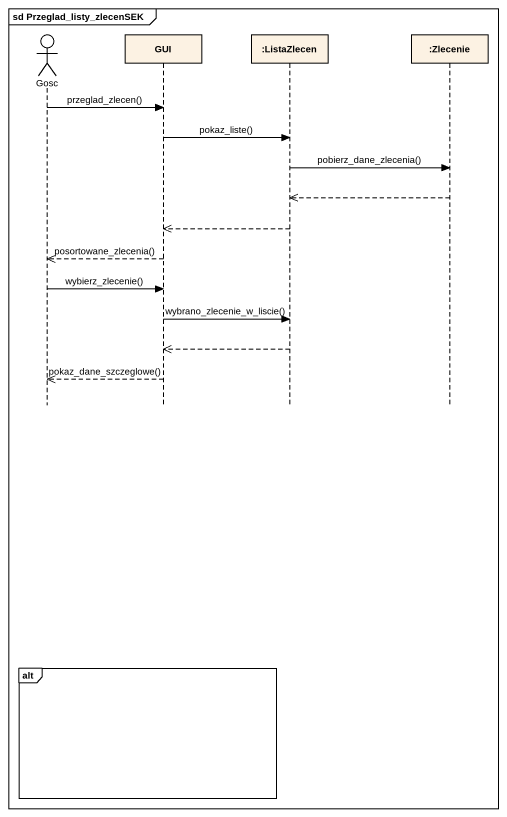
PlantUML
@startuml
mainframe sd Przeglad_listy_zlecenSEK
hide footbox
actor Gosc
participant GUI
participant ":ListaZlecen" as ListaZlecen
participant ":Zlecenie" as Zlecenie

Gosc -> GUI : przeglad_zlecen()
GUI -> ListaZlecen : pokaz_liste()
ListaZlecen -> Zlecenie : pobierz_dane_zlecenia()
Zlecenie -->> ListaZlecen
ListaZlecen -->> GUI
GUI -->> Gosc : posortowane_zlecenia()
Gosc -> GUI : wybierz_zlecenie()
GUI -> ListaZlecen : wybrano_zlecenie_w_liscie()
ListaZlecen -->> GUI
GUI -->> Gosc : pokaz_dane_szczeglowe()
alt
end
@enduml
